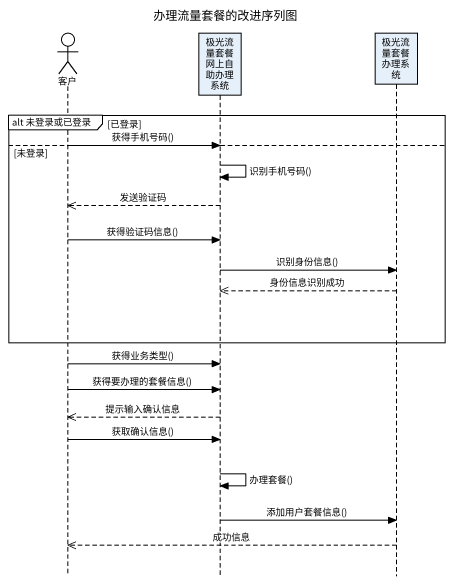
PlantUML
@startuml
title 办理流量套餐的改进序列图
hide footbox
actor 客户
participant 极光流量套餐网上自助办理系统
participant 极光流量套餐办理系统

group alt 未登录或已登录 [已登录]
else 未登录
  客户 -> 极光流量套餐网上自助办理系统 : 获得手机号码()
  极光流量套餐网上自助办理系统 -> 极光流量套餐网上自助办理系统 : 识别手机号码()
  极光流量套餐网上自助办理系统 -->> 客户 : 发送验证码
  客户 -> 极光流量套餐网上自助办理系统 : 获得验证码信息()
  极光流量套餐网上自助办理系统 -> 极光流量套餐办理系统 : 识别身份信息()
  极光流量套餐办理系统 -->> 极光流量套餐网上自助办理系统 : 身份信息识别成功
end
客户 -> 极光流量套餐网上自助办理系统 : 获得业务类型()
客户 -> 极光流量套餐网上自助办理系统 : 获得要办理的套餐信息()
极光流量套餐网上自助办理系统 -->> 客户 : 提示输入确认信息
客户 -> 极光流量套餐网上自助办理系统 : 获取确认信息()
极光流量套餐网上自助办理系统 -> 极光流量套餐网上自助办理系统 : 办理套餐()
极光流量套餐网上自助办理系统 -> 极光流量套餐办理系统 : 添加用户套餐信息()
极光流量套餐办理系统 -->> 客户 : 成功信息
@enduml
